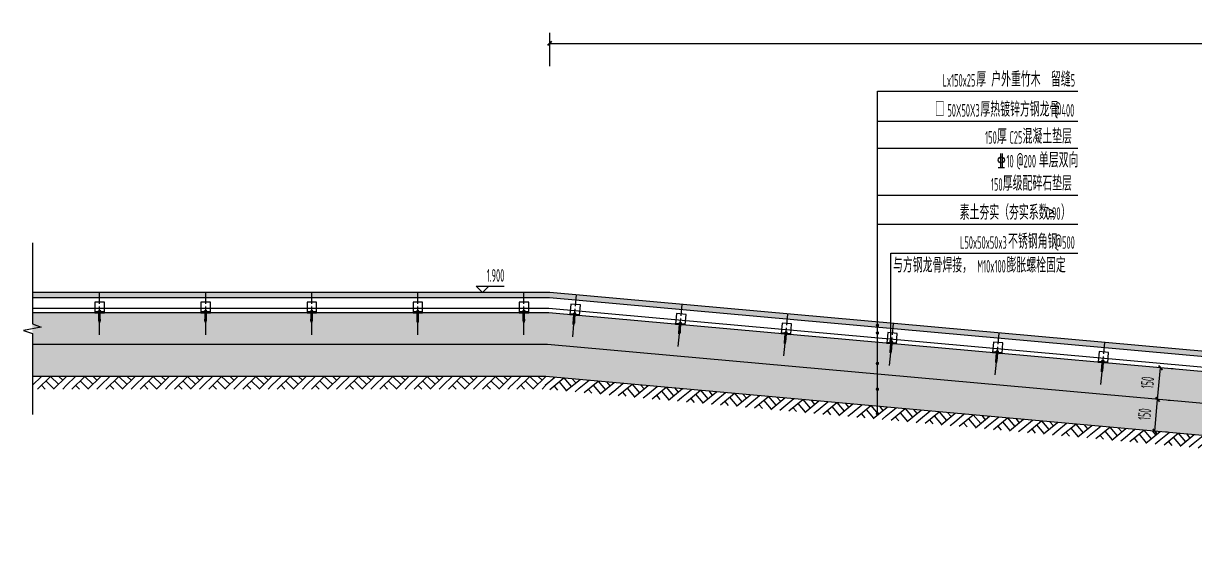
# Model space of a CAD drawing. Extents: x 343752890 to 343964796, y 671960777 to 672058019.
# Drawn here: x 343950649 to 343956169, y 671976632 to 671979179 of the extents above; entities that cross this region are included whole.
import ezdxf

# ---------------------------------------------------------------- set-up
doc = ezdxf.new("R2010")
doc.units = 0
doc.header["$LTSCALE"] = 1000
doc.header["$MEASUREMENT"] = 0
doc.linetypes.add('DASH', pattern=[0.35, 0.25, -0.1])
doc.linetypes.add('DOTE', pattern=[2.42, 2, -0.2, 0.02, -0.2])
for name, color, linetype in [('0-1', 1, 'Continuous'), ('0-5-中线', 5, 'DOTE'), ('0-8', 8, 'Continuous'), ('DIM_ELEV', 3, 'Continuous'), ('DIM_LEAD', 3, 'Continuous'), ('DIM_SYMB', 3, 'Continuous'), ('HJ(XT)-配景(其它)', 8, 'Continuous'), ('PUB_DIM', 3, 'Continuous'), ('PUB_TEXT', 7, 'Continuous')]:
    doc.layers.add(name, color=color, linetype=linetype)
doc.styles.add('_TCH_DIM', font='isocp.shx', dxfattribs={"width": 0.7, "bigfont": '0.shx'})
doc.styles.add('_TCH_DIM_T3', font='isocp.shx', dxfattribs={"width": 0.494118, "bigfont": '0.shx'})
doc.styles.add('dim_font', font='ISOCP', dxfattribs={"width": 0.8, "bigfont": 'HZTXT'})
doc.dimstyles.new('_TCH_ARCH&&20', dxfattribs={"dimtxt": 59.5, "dimasz": 20, "dimexe": 50, "dimexo": 60, "dimgap": 25.25, "dimtad": 1, "dimdec": 0, "dimzin": 0, "dimdsep": 46, "dimtxsty": '_TCH_DIM_T3', "dimblk": 'ARCHTICK', "dimcen": 0.09, "dimclrt": 2, "dimazin": 2, "dimtfac": 1, "dimtdec": 0, "dimtix": 1, "dimtmove": 2, "dimatfit": 3, "dimfxl": 250, "dimtolj": 1, "dimtzin": 0, "dimarcsym": 0})

# ---------------------------------------------------------------- blocks, each defined once
blk = doc.blocks.new('A$C0A9333B6')
at = {"layer": 'HJ(XT)-配景(其它)', "color": 1, "linetype": 'DASH'}
for p, q in [((-4.5, 3), (-10.5, 3)), ((-10.5, 3), (-10.5, -13)), ((-4.5, 3), (-4.5, -13)), ((-4.4, 4.6), (-4.4, -14.4)), ((-4, 4.6), (-4.4, 4.6)), ((-4, -14.4), (-4, 4.6)), ((64.2, 0.9), (34.2, 0)), ((64.2, 0.9), (64.2, -1.1)), ((34.2, -2), (-12.5, -2)), ((-12.5, -2), (-12.5, -8)), ((34.2, -8), (-12.5, -8)), ((-4.5, -13), (-10.5, -13)), ((-4.4, -14.4), (-4, -14.4)), ((34.2, 0), (2.5, 0)), ((2.5, 0), (2.5, -10)), ((34, -10), (2.5, -10)), ((64.2, -11), (34.2, -10)), ((73.1, -0.9), (34.4, -2)), ((73.1, -9.2), (34.4, -8)), ((64.2, -9), (64.2, -11)), ((73.1, -0.9), (73.1, -9.2))]:
    blk.add_line(p, q, dxfattribs=at)
for points in [[(-12.4, -1.9), (-11.7, -8.2, 10.803562)], [(-11.7, -1.9), (-11, -8.2, 10.803562)], [(-10.9, -1.8), (-10.5, -5.9, 10.803562)]]:
    blk.add_lwpolyline(points, format="xyb", dxfattribs=at)
at = {"layer": 'HJ(XT)-配景(其它)', "color": 1, "style": 'dim_font', "width": 0.8, "flags": 9}
for tag in ['YSIZE', 'XSIZE']:
    blk.add_attdef(tag, (-4.5, -5.7), '', height=0.5, rotation=270, dxfattribs=at)
blk = doc.blocks.new('A$C0F11501E')
at = {"color": 1}
blk.add_line((-22.5, 5), (22.5, 5), dxfattribs=at)
blk.add_lwpolyline([(22.5, 50), (-22.5, 50), (-22.5, 0), (22.5, 0)], close=True, dxfattribs=at)
at = {"xscale": 0.6400000000000001, "yscale": 0.6400000000000001, "zscale": 0.6400000000000001, "rotation": 270}
blk.add_blockref('A$C0A9333B6', (3.1, 2.4), dxfattribs=at)
blk = doc.blocks.new('_ArchTick')
at = {"color": 0, "linetype": 'ByBlock', "const_width": 0.4}
blk.add_lwpolyline([(-0.5, -0.5), (0.5, 0.5)], dxfattribs=at)
blk = doc.blocks.new('*D44')
at = {"layer": 'Defpoints', "color": 0, "transparency": 16777216}
for p in [(343955994.9, 671977405.7), (343955995.1, 671977405.7), (343955981.4, 671977256.3)]:
    blk.add_point(p, dxfattribs=at)
at = {"layer": 'PUB_DIM', "color": 0, "lineweight": -2, "transparency": 16777216}
for p, q in [((343955981.7, 671977256.3), (343955995.1, 671977405.7)), ((343956054.6, 671977400.4), (343956044.9, 671977401.2)), ((343956041.2, 671977251), (343956031.5, 671977251.8))]:
    blk.add_line(p, q, dxfattribs=at)
at = {"layer": 'PUB_DIM', "color": 0, "lineweight": -2, "transparency": 16777216, "xscale": 20, "yscale": 20, "zscale": 20}
for p, rotation in [((343955995.1, 671977405.7), 84.85723544120873), ((343955981.7, 671977256.3), 264.8572354412087)]:
    blk.add_blockref('_ArchTick', p, dxfattribs=dict(at, rotation=rotation))
at = {"layer": 'PUB_DIM', "color": 2, "transparency": 16777216, "insert": (343955933.6, 671977335.9), "char_height": 59.5, "attachment_point": 5, "rotation": 84.8572, "style": '_TCH_DIM_T3'}
blk.add_mtext('\\A1;150', dxfattribs=at)
blk = doc.blocks.new('*D45')
at = {"layer": 'Defpoints', "color": 0, "transparency": 16777216}
for p in [(343956008.3, 671977555.1), (343956008.6, 671977555.1), (343955994.9, 671977405.7)]:
    blk.add_point(p, dxfattribs=at)
at = {"layer": 'PUB_DIM', "color": 0, "lineweight": -2, "transparency": 16777216}
for p, q in [((343955995.1, 671977405.7), (343956008.6, 671977555.1)), ((343956068.1, 671977549.8), (343956058.4, 671977550.6)), ((343956054.6, 671977400.4), (343956044.9, 671977401.2))]:
    blk.add_line(p, q, dxfattribs=at)
at = {"layer": 'PUB_DIM', "color": 0, "lineweight": -2, "transparency": 16777216, "xscale": 20, "yscale": 20, "zscale": 20}
for p, rotation in [((343956008.6, 671977555.1), 84.85723544120873), ((343955995.1, 671977405.7), 264.8572354412087)]:
    blk.add_blockref('_ArchTick', p, dxfattribs=dict(at, rotation=rotation))
at = {"layer": 'PUB_DIM', "color": 2, "transparency": 16777216, "insert": (343955947.1, 671977485.3), "char_height": 59.5, "attachment_point": 5, "rotation": 84.8572, "style": '_TCH_DIM_T3'}
blk.add_mtext('\\A1;150', dxfattribs=at)
blk = doc.blocks.new('*D46')
at = {"layer": 'Defpoints', "color": 0, "transparency": 16777216}
for p in [(343963129.4, 671979084.5), (343953129.4, 671978916.9), (343963129.4, 671978916.9)]:
    blk.add_point(p, dxfattribs=at)
at = {"layer": 'PUB_DIM', "color": 0, "lineweight": -2, "transparency": 16777216}
for p, q in [((343953129.4, 671978976.9), (343953129.4, 671979134.5)), ((343963129.4, 671978976.9), (343963129.4, 671979134.5)), ((343953129.4, 671979084.5), (343963129.4, 671979084.5))]:
    blk.add_line(p, q, dxfattribs=at)
at = {"layer": 'PUB_DIM', "color": 0, "lineweight": -2, "transparency": 16777216, "xscale": 20, "yscale": 20, "zscale": 20, "rotation": 180}
blk.add_blockref('_ArchTick', (343953129.4, 671979084.5), dxfattribs=at)
at = {"layer": 'PUB_DIM', "color": 0, "lineweight": -2, "transparency": 16777216, "xscale": 20, "yscale": 20, "zscale": 20}
blk.add_blockref('_ArchTick', (343963129.4, 671979084.5), dxfattribs=at)
at = {"layer": 'PUB_DIM', "color": 2, "transparency": 16777216, "insert": (343958129.4, 671979139.5), "char_height": 59.5, "attachment_point": 5, "style": '_TCH_DIM_T3'}
blk.add_mtext('\\A1;≥9000', dxfattribs=at)
blk = doc.blocks.new('$LinePat$素土夯实')
at = {"color": 0}
for p, q in [((0, -210), (210, 0)), ((120, -300), (420, 0)), ((420, 0), (608, -188)), ((495, -300), (795, 0)), ((615, 0), (705, -90)), ((210, -210), (300, -300)), ((315, -105), (502, -293)), ((705, -300), (795, -210))]:
    blk.add_line(p, q, dxfattribs=at)

msp = doc.modelspace()

# ---------------------------------------------------------------- hatches: boundary and pattern name
h = msp.add_hatch()
h.set_pattern_fill('钢筋混凝土', color=8, scale=15)
h.set_pattern_definition([(45, (343852795.467, 672014796.84), (-26.516504, 26.516504), []), (50, (343852795.47, 672014796.84), (107.58903, -9.41282), [11.25, -123.75]), (355, (343852795.47, 672014796.84), (-20.8127, 112.82882), [9, -99]), (100.4514, (343852804.43, 672014796.06), (86.77641, 103.41593), [9.56103, -105.17132]), (46.1842, (343852795.47, 672014826.84), (160.08616, -24.82785), [16.875, -185.625]), (96.6356, (343852808.8, 672014824.77), (140.1994, 146.11768), [14.34154, -157.75695]), (351.1842, (343852795.47, 672014826.84), (140.1993, 146.1178), [13.5, -148.5]), (21, (343852810.47, 672014819.34), (89.53606, -60.392834), [11.25, -123.75]), (326, (343852810.47, 672014819.34), (36.4973, 108.77251), [9, -99]), (71.4514, (343852817.93, 672014814.31), (126.03339, 48.37957), [9.56103, -105.17132]), (37.5, (343852795.467, 672014796.84), (1.823978, 49.934078), [0, -97.8, 0, -100.5, 0, -99.375]), (7.5, (343852795.467, 672014796.84), (39.46043, 59.161757), [0, -57.3, 0, -95.55, 0, -37.875]), (327.5, (343852762.017, 672014796.84), (80.073365, -3.383231), [0, -37.5, 0, -117, 0, -155.25]), (317.5, (343852747.02, 672014796.84), (87.477925, 15.015747), [0, -48.75, 0, -77.7, 0, -110.25])])
h.paths.add_polyline_path([(343953125.1, 671977814.6), (343953118.4, 671977664.6), (343962920.9, 671976782.4), (343962920.9, 671976933)])
h.paths.add_polyline_path([(343950691, 671977814.6), (343950691, 671977664.6), (343953118.4, 671977664.6), (343953125.1, 671977814.6)])
h = msp.add_hatch()
h.set_pattern_fill('GRAVEL', color=8, scale=15)
h.set_pattern_definition([(228.0128, (343951488.57, 671977705.1675), (-914.400777, -1028.701264), [15.3774, -1522.3725]), (184.9697, (343951478.283, 671977693.7375), (1371.6022188, 114.2991934), [26.3882, -2612.43]), (132.5104, (343951451.994, 671977691.4515), (1142.9991683, -1257.301228), [18.6067, -1842.0615]), (267.2737, (343951407.417, 671977662.8765), (114.2995037, 2285.9992644), [24.0302, -2378.988]), (292.8337, (343951406.274, 671977638.8735), (-571.5016225, 1371.6007799), [23.5635, -2332.791]), (357.2737, (343951415.418, 671977617.1565), (-2285.9992644, 114.2995037), [24.0302, -2378.988]), (37.6942, (343951439.421, 671977616.0135), (-1485.9009388, -1142.998981), [31.7787, -3146.0895]), (72.2553, (343951464.567, 671977635.4445), (800.1016004, 2514.6007293), [30.0024, -2970.2385]), (121.4296, (343951473.711, 671977664.0195), (-914.4002356, 1485.8982522), [24.1116, -2387.0475]), (175.2364, (343951461.138, 671977684.5935), (1257.299012, -114.298927), [27.5271, -1348.8255]), (222.3974, (343951433.706, 671977686.8795), (-1371.6000413, -1257.2983643), [35.5985, -3524.256]), (138.8141, (343951520.574, 671977661.733), (-800.09949, 685.798945), [12.1502, -1202.877]), (171.4692, (343951511.43, 671977669.7345), (1485.8977318, -228.600576), [23.1157, -2288.457]), (225, (343951488.57, 671977673.16), (-2e-14, -114.2999), [16.1644, -145.48]), (203.1986, (343951480.569, 671977686.88), (571.501927, 228.601002), [8.7048, -861.777]), (291.8014, (343951472.568, 671977683.45), (-114.30008, 342.90022), [12.3105, -603.216]), (30.9638, (343951477.14, 671977672.02), (342.899638, 228.600178), [19.9944, -646.4835]), (161.5651, (343951494.285, 671977682.307), (228.6001, -114.29983), [14.4579, -346.9905]), (16.3895, (343951406.274, 671977683.4505), (1143.0006306, 342.8992867), [20.254, -2005.146]), (70.3462, (343951425.705, 671977689.1655), (-457.198726, -1257.298222), [16.992, -1682.199]), (293.1986, (343951494.285, 671977705.167), (-228.601002, 571.501927), [17.4096, -853.074]), (343.6105, (343951501.143, 671977689.1655), (-1143.0006306, 342.8992867), [20.254, -2005.146]), (339.444, (343951406.274, 671977612.584), (-571.50071, 228.599723), [19.5316, -957.0465]), (294.7751, (343951424.562, 671977605.7265), (-571.498668, 1257.299416), [16.3652, -1620.162]), (66.8014, (343951495.428, 671977590.867), (228.601002, 571.501927), [17.4096, -853.074]), (17.354, (343951502.286, 671977606.8695), (-1485.90008, -457.1993104), [19.1602, -1896.858]), (69.444, (343951439.421, 671977590.867), (-228.599723, -571.50071), [9.7658, -966.816]), (101.3099, (343951488.57, 671977590.867), (-114.299436, 457.198536), [5.8282, -576.99]), (165.9638, (343951487.427, 671977596.582), (342.90024, -114.2998), [23.5635, -447.7072]), (186.009, (343951464.567, 671977602.2975), (1142.9983145, 114.299733), [21.837, -2161.863]), (303.6901, (343951477.14, 671977661.733), (-114.30004, 228.59978), [16.4846, -395.6301]), (353.1572, (343951486.284, 671977648.0175), (1943.1008035, -228.6010238), [28.7801, -2849.22]), (60.9454, (343951514.859, 671977644.588), (-457.198936, -800.098092), [11.7679, -1165.023]), (90, (343951520.57, 671977654.88), (-114.3, 114.3), [6.858, -107.442]), (120.2564, (343951462.281, 671977605.7265), (457.199031, -800.0995965), [15.879, -1572.0255]), (48.0128, (343951454.28, 671977619.4425), (914.400777, 1028.701264), [30.7549, -1506.996]), (0, (343951474.85, 671977642.3), (114.3, 114.3), [29.718, -84.582]), (325.3048, (343951504.572, 671977642.3025), (-1142.9980196, 800.100076), [18.07245, -1789.1685]), (254.0546, (343951519.431, 671977632.015), (-114.300292, -457.20109), [16.6423, -815.4765]), (207.646, (343951514.859, 671977616.0135), (-2171.6992372, -1143.0007189), [27.0965, -2682.5625]), (175.4261, (343951490.856, 671977603.4405), (-1485.9003422, 114.299447), [28.6663, -2837.961]), (175.4261, (343951490.856, 671977603.4405), (-1485.9003422, 114.299447), [28.6663, -2837.961])])
h.paths.add_polyline_path([(343953118.4, 671977664.6), (343953111.6, 671977514.6), (343962920.9, 671976632.4), (343962920.9, 671976782.4)])
h.paths.add_polyline_path([(343950691, 671977664.6), (343950691, 671977514.6), (343953111.6, 671977514.6), (343953118.4, 671977664.6)])
at = {"layer": '0-8'}
h = msp.add_hatch(dxfattribs=at)
h.set_pattern_fill('木纹02', color=256, scale=15)
h.set_pattern_definition([(0, (343979375.14, 671966438.146), (0, 60), [12, -18, 6, -24]), (0, (343979417.14, 671966439.646), (0, 60), [12, -48]), (0, (343979411.14, 671966442.646), (0, 60), [6, -54]), (0, (343979378.14, 671966444.146), (0, 60), [3, -42, 3, -12]), (0, (343979399.14, 671966447.146), (0, 60), [12, -18, 3, -27]), (0, (343979384.14, 671966448.646), (0, 60), [9, -51]), (0, (343979399.14, 671966450.146), (0, 60), [18, -42]), (0, (343979381.14, 671966451.646), (0, 60), [12, -48]), (0, (343979405.14, 671966453.146), (0, 60), [30, -30]), (0, (343979387.14, 671966456.146), (0, 60), [6, -18, 12, -24]), (0, (343979429.14, 671966457.646), (0, 60), [12, -48]), (0, (343979417.14, 671966459.146), (0, 60), [6, -54]), (0, (343979405.14, 671966460.646), (0, 60), [6, -54]), (0, (343979375.14, 671966462.146), (0, 60), [12, -48]), (0, (343979405.14, 671966463.646), (0, 60), [12, -48]), (0, (343979405.14, 671966466.646), (0, 60), [12, -12, 12, -24]), (0, (343979393.14, 671966469.646), (0, 60), [6, -30, 12, -12]), (0, (343979405.14, 671966471.146), (0, 60), [18, -42]), (0, (343979405.14, 671966474.146), (0, 60), [12, -48]), (0, (343979381.14, 671966475.646), (0, 60), [18, -24, 6, -12]), (0, (343979381.14, 671966478.646), (0, 60), [30, -30]), (0, (343979417.14, 671966480.146), (0, 60), [6, -54]), (0, (343979399.14, 671966481.646), (0, 60), [12, -48]), (0, (343979387.14, 671966483.146), (0, 60), [6, -24, 6, -24]), (0, (343979381.14, 671966484.646), (0, 60), [6, -18, 12, -24]), (0, (343979393.14, 671966486.146), (0, 60), [6, -30, 6, -18]), (0, (343979405.14, 671966487.646), (0, 60), [18, -42]), (0, (343979381.14, 671966490.646), (0, 60), [12, -48]), (0, (343979411.14, 671966492.146), (0, 60), [6, -54]), (0, (343979423.14, 671966493.646), (0, 60), [6, -54]), (14.036243, (343979417.14, 671966442.646), (60, -2e-09), [6.18, -241.20633]), (14.036243, (343979423.14, 671966456.146), (60, -2e-09), [6.18, -241.20633]), (14.036243, (343979417.14, 671966492.146), (60, -2e-09), [6.18, -241.20633]), (14.036243, (343979399.14, 671966469.646), (60, -2e-09), [6.18, -241.20633]), (14.036243, (343979411.14, 671966478.646), (60, -2e-09), [6.18, -241.20633]), (14.036243, (343979417.14, 671966474.146), (60, -2e-09), [6.18, -241.20633]), (14.036243, (343979387.14, 671966484.646), (60, -2e-09), [6.18, -241.20633]), (14.036243, (343979411.14, 671966481.646), (60, -2e-09), [6.18, -241.20633]), (14.036243, (343979423.14, 671966459.146), (60, -2e-09), [12.36, -235.02633]), (14.036243, (343979417.14, 671966463.646), (60, -2e-09), [12.36, -235.02633]), (14.036243, (343979417.14, 671966466.646), (60, -2e-09), [12.36, -235.02633]), (165.963757, (343979399.14, 671966447.146), (-60, -2e-09), [6.18, -12.36, 6.18, -222.66633]), (165.963757, (343979387.14, 671966456.146), (-60, -2e-09), [6.18, -241.20633]), (165.963757, (343979387.14, 671966483.146), (-60, -2e-09), [12.36, -235.02633]), (194.036243, (343979417.14, 671966439.646), (-60, 2e-09), [6.18, -241.20633]), (345.963757, (343979429.14, 671966439.646), (60, 2e-09), [6.18, -241.20633]), (345.963757, (343979411.14, 671966460.646), (60, 2e-09), [6.18, -241.20633]), (345.963757, (343979423.14, 671966471.146), (60, 2e-09), [6.18, -241.20633]), (345.963757, (343979399.14, 671966475.646), (60, 2e-09), [6.18, -241.20633]), (345.963757, (343979393.14, 671966483.146), (60, 2e-09), [6.18, -241.20633]), (345.963757, (343979399.14, 671966486.146), (60, 2e-09), [6.18, -241.20633]), (345.963757, (343979399.14, 671966475.646), (60, 2e-09), [6.18, -241.20633]), (345.963757, (343979417.14, 671966484.646), (60, 2e-09), [24.72, -222.66633]), (345.963757, (343979381.14, 671966444.146), (60, 2e-09), [24.72, -222.66633]), (345.963757, (343979387.14, 671966448.646), (60, 2e-09), [24.72, -222.66633]), (345.963757, (343979393.14, 671966451.646), (60, 2e-09), [6.18, -12.36, 12.36, -216.48633]), (345.963757, (343979393.14, 671966456.146), (60, 2e-09), [12.36, -12.36, 12.36, -210.30633]), (345.963757, (343979387.14, 671966462.146), (60, 2e-09), [24.72, -222.66633]), (345.963757, (343979381.14, 671966466.646), (60, 2e-09), [24.72, -222.66633]), (345.963757, (343979381.14, 671966469.646), (60, 2e-09), [24.72, -222.66633]), (345.963757, (343979423.14, 671966487.646), (60, 2e-09), [6.18, -241.20633]), (345.96377, (343979429.14, 671966493.646), (60, 1.15e-05), [12.36, -235.02633]), (345.96377, (343979393.14, 671966490.646), (60, 1.15e-05), [12.36, -235.02633]), (345.96376, (343979387.14, 671966438.146), (60, 1e-06), [24.72, -222.66633]), (345.96376, (343979423.14, 671966480.146), (60, 1e-06), [18.54, -228.84633]), (345.96376, (343979429.14, 671966475.646), (60, 1e-06), [37.08, -210.30633])])
h.paths.add_polyline_path([(343953129.4, 671977909.6), (343953128.3, 671977884.6), (343963127.1, 671976984.7), (343963129.4, 671977009.6)])
h.paths.add_polyline_path([(343950691, 671977909.6), (343950691, 671977884.6), (343953128.3, 671977884.6), (343953129.4, 671977909.6)])

# ---------------------------------------------------------------- linework, layer by layer
at = {"color": 4}
for points in [[(343963129.4, 671977009.6), (343953129.4, 671977909.6), (343950691, 671977909.6)], [(343963127.1, 671976984.7), (343953128.3, 671977884.6), (343950691, 671977884.6)], [(343963120.9, 671976915), (343953125.1, 671977814.6), (343950691, 671977814.6)], [(343962920.9, 671976782.4), (343953118.4, 671977664.6), (343950691, 671977664.6)], [(343962920.9, 671976631.8), (343953111.6, 671977514.6), (343950691, 671977514.6)]]:
    msp.add_lwpolyline(points, dxfattribs=at)
at = {"color": 6}
msp.add_lwpolyline([(343963097.8, 671976937.2), (343953126, 671977834.6), (343950691, 671977834.6)], dxfattribs=at)
at = {"layer": '0-5-中线', "ltscale": 0.03}
for p, q in [((343951008.2, 671977711), (343951008.2, 671977909.4)), ((343951508.2, 671977711), (343951508.2, 671977909.4)), ((343952008.2, 671977711), (343952008.2, 671977909.4)), ((343952508.2, 671977711), (343952508.2, 671977909.4)), ((343953008.2, 671977711), (343953008.2, 671977909.4)), ((343953237.8, 671977700.5), (343953255.6, 671977898.1)), ((343953735.8, 671977655.6), (343953753.6, 671977853.2)), ((343954233.8, 671977610.8), (343954251.6, 671977808.4)), ((343954731.8, 671977566), (343954749.6, 671977763.6)), ((343955229.8, 671977521.2), (343955247.6, 671977718.8)), ((343955727.8, 671977476.4), (343955745.6, 671977674))]:
    msp.add_line(p, q, dxfattribs=at)
at = {"layer": 'DIM_ELEV'}
for p, q in [((343952813.1, 671977909.6), (343952783.1, 671977939.6)), ((343952783.1, 671977939.6), (343952915.4, 671977939.6)), ((343952813.1, 671977909.6), (343952843.1, 671977939.6))]:
    msp.add_line(p, q, dxfattribs=at)
at = {"layer": 'DIM_LEAD'}
for p, q in [((343954674.4, 671977755.3), (343954674.4, 671978859.4)), ((343954674.4, 671978859.4), (343955619, 671978859.4)), ((343954674.4, 671977719.1), (343954674.4, 671978717.7)), ((343954674.4, 671978717.7), (343955619, 671978717.7)), ((343954674.4, 671977575.2), (343954674.4, 671978590.2)), ((343954674.4, 671978590.2), (343955619, 671978590.2)), ((343954674.4, 671977453.8), (343954674.4, 671978368.7)), ((343954674.4, 671978368.7), (343955619, 671978368.7)), ((343954674.4, 671977338.4), (343954674.4, 671978231.7)), ((343954674.4, 671978231.7), (343955619, 671978231.7)), ((343954737.9, 671977680), (343954737.9, 671978094.9)), ((343954737.9, 671978094.9), (343955619, 671978094.9))]:
    msp.add_line(p, q, dxfattribs=at)
at = {"layer": 'DIM_LEAD', "const_width": 8}
for points in [[(343954674.4, 671977751.3, 1), (343954674.4, 671977759.3, 1)], [(343954674.4, 671977715.1, 1), (343954674.4, 671977723.1, 1)], [(343954737.9, 671977676, 1), (343954737.9, 671977684, 1)], [(343954674.4, 671977571.2, 1), (343954674.4, 671977579.2, 1)], [(343954674.4, 671977449.8, 1), (343954674.4, 671977457.8, 1)], [(343954674.4, 671977334.4, 1), (343954674.4, 671977342.4, 1)]]:
    msp.add_lwpolyline(points, format="xyb", close=True, dxfattribs=at)
at = {"layer": 'DIM_SYMB'}
msp.add_lwpolyline([(343950691, 671978143.8), (343950691, 671977761.5), (343950733, 671977746.2), (343950649, 671977731.4), (343950691, 671977716.5), (343950691, 671977334.1)], dxfattribs=at)
at = {"layer": 'PUB_TEXT', "color": 2}
for p, q in [((343955253.6, 671978565.7), (343955253.6, 671978499.2)), ((343955262.4, 671978565.7), (343955262.4, 671978499.2)), ((343955243.3, 671978499.2), (343955272.7, 671978499.2))]:
    msp.add_line(p, q, dxfattribs=at)
msp.add_circle((343955258, 671978534.2), 14.7, dxfattribs=at)

# ---------------------------------------------------------------- block references
at = {"color": 8, "xscale": 0.2029902781628354, "yscale": 0.2, "zscale": 0.2}
for p in [(343950691, 671977514.6), (343950852.4, 671977514.6), (343951013.7, 671977514.6), (343951175.1, 671977514.6), (343951336.5, 671977514.6), (343951497.9, 671977514.6), (343951659.2, 671977514.6), (343951820.6, 671977514.6), (343951982, 671977514.6), (343952143.4, 671977514.6), (343952304.8, 671977514.6), (343952466.1, 671977514.6), (343952627.5, 671977514.6), (343952788.9, 671977514.6), (343952950.3, 671977514.6)]:
    msp.add_blockref('$LinePat$素土夯实', p, dxfattribs=at)
at = {"color": 8, "xscale": 0.2030904382236371, "yscale": 0.2, "zscale": 0.2, "rotation": 354.8572354422021}
for p in [(343953111.6, 671977514.6), (343953272.4, 671977500.2), (343953433.3, 671977485.7), (343953594.1, 671977471.2), (343953754.9, 671977456.7), (343953915.7, 671977442.3), (343954076.5, 671977427.8), (343954237.3, 671977413.3), (343954398.1, 671977398.8), (343954558.9, 671977384.4), (343954719.7, 671977369.9), (343954880.5, 671977355.4), (343955041.3, 671977341), (343955202.1, 671977326.5), (343955362.9, 671977312), (343955523.7, 671977297.5), (343955684.6, 671977283.1), (343955845.4, 671977268.6), (343956006.2, 671977254.1), (343956167, 671977239.6)]:
    msp.add_blockref('$LinePat$素土夯实', p, dxfattribs=at)
at = {"layer": '0-1'}
for p in [(343951008.2, 671977814.6), (343951508.2, 671977814.6), (343952008.2, 671977814.6), (343952508.2, 671977814.6), (343953008.2, 671977814.6)]:
    msp.add_blockref('A$C0F11501E', p, dxfattribs=at)
at = {"layer": '0-1', "rotation": 354.8572354860917}
for p in [(343953247.1, 671977803.6), (343953745.1, 671977758.8), (343954243.1, 671977714), (343954741.1, 671977669.2), (343955239.1, 671977624.4), (343955737.1, 671977579.5)]:
    msp.add_blockref('A$C0F11501E', p, dxfattribs=at)

# ---------------------------------------------------------------- texts
at = {"layer": 'PUB_TEXT', "color": 2, "style": '_TCH_DIM'}
for s, height, width, p in [('Lx150x25', 59.5, 0.494118, (343954981.4, 671978880.4)), ('厚', 70, 0.7, (343955140.1, 671978880.4)), ('户外重竹木', 70, 0.7, (343955210.7, 671978880.4)), ('留缝', 70, 0.7, (343955492, 671978880.4)), ('5', 59.5, 0.494118, (343955585.1, 671978880.4)), ('□', 70, 0.7, (343954945.2, 671978738.7)), ('50X50X3', 59.5, 0.494118, (343955004, 671978738.7)), ('厚热镀锌方钢龙骨', 70, 0.7, (343955159.8, 671978738.7)), ('@400', 59.5, 0.494118, (343955507.7, 671978738.7)), ('150', 59.5, 0.494118, (343955182, 671978611.2)), ('厚', 70, 0.7, (343955237.9, 671978611.2)), ('C25', 59.5, 0.494118, (343955296.7, 671978611.2)), ('混凝土垫层', 70, 0.7, (343955358.4, 671978611.2)), ('10', 59.5, 0.494118, (343955282.5, 671978499.2)), ('@200', 59.5, 0.494118, (343955329.5, 671978499.2)), ('单层双向', 70, 0.7, (343955435.4, 671978499.2)), ('150', 59.5, 0.494118, (343955209.4, 671978389.7)), ('厚级配碎石垫层', 70, 0.7, (343955265.3, 671978389.7)), ('素土夯实（夯实系数≥', 70, 0.7, (343955061.9, 671978252.7)), ('）', 70, 0.7, (343955539.2, 671978252.7)), ('0.90', 59.5, 0.494118, (343955468.6, 671978252.7)), ('L50x50x50x3', 59.5, 0.494118, (343955063.7, 671978115.9)), ('不锈钢角钢', 70, 0.7, (343955290.1, 671978115.9)), ('@500', 59.5, 0.494118, (343955510.6, 671978115.9)), ('与方钢龙骨焊接，', 70, 0.7, (343954747.7, 671978003.9)), ('M10x100', 59.5, 0.494118, (343955144.6, 671978003.9)), ('膨胀螺栓固定', 70, 0.7, (343955282.8, 671978003.9))]:
    msp.add_text(s, height=height, dxfattribs=dict(at, width=width)).set_placement(p)
at = {"layer": 'PUB_TEXT', "color": 7, "style": '_TCH_DIM', "width": 0.494118}
msp.add_text('1.900', height=59.5, dxfattribs=at).set_placement((343952832.8, 671977960.6))

# ---------------------------------------------------------------- dimensions: what is measured, and where the dimension line sits
at = {"layer": 'PUB_DIM'}
dim = msp.add_aligned_dim(p1=(343953129.4, 671978916.9), p2=(343963129.4, 671978916.9), distance=167.6, text='≥9000', dimstyle='_TCH_ARCH&&20', dxfattribs=at)
dim.commit()
dim.dimension.update_dxf_attribs({"geometry": '*D46', "text_midpoint": (343958129.4, 671979139.5)})
for p1, p2, picture, middle in [((343955994.9, 671977405.7), (343956008.3, 671977555.1), '*D45', (343955947.1, 671977485.3)), ((343955981.4, 671977256.3), (343955994.9, 671977405.7), '*D44', (343955933.6, 671977335.9))]:
    dim = msp.add_aligned_dim(p1=p1, p2=p2, distance=-0.3, dimstyle='_TCH_ARCH&&20', dxfattribs=at)
    dim.commit()
    dim.dimension.update_dxf_attribs({"geometry": picture, "text_midpoint": middle})

doc.saveas('drawing.dxf')
